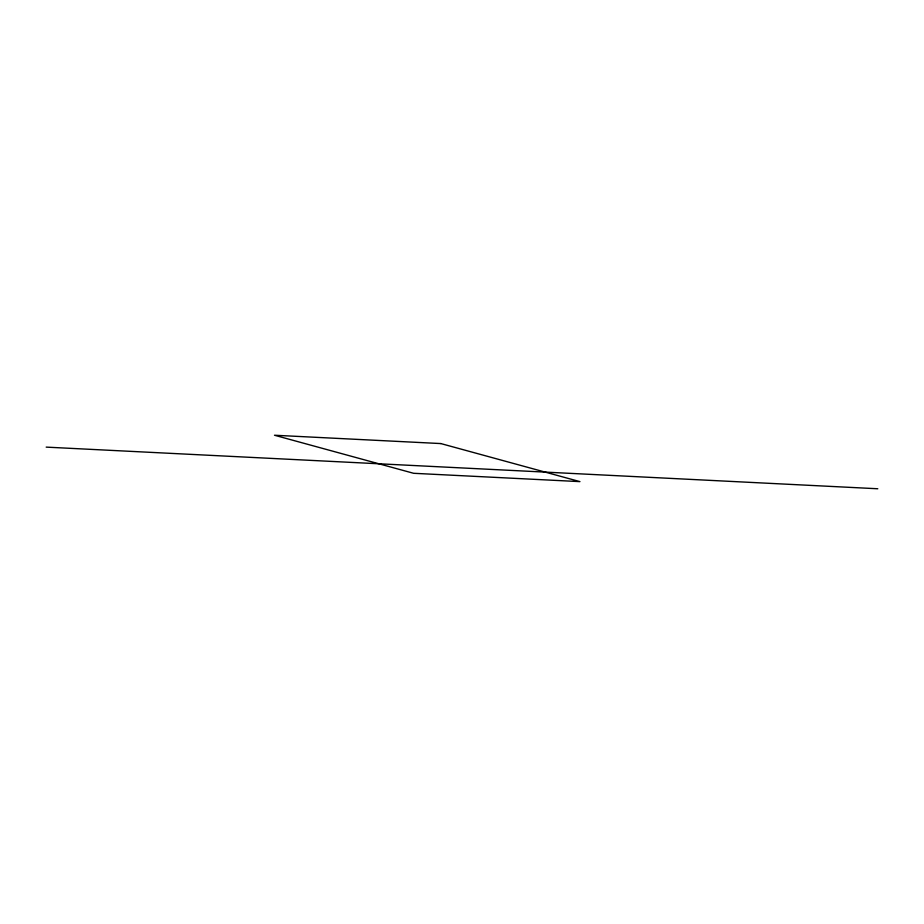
<?xml version="1.0" encoding="UTF-8"?>
<svg xmlns="http://www.w3.org/2000/svg" width="924" height="924" viewBox="0 0 924 924"><rect width="100%" height="100%" fill="white"/><g stroke="black" fill="none" stroke-linecap="round" stroke-linejoin="round"><path stroke-width="1.39" d="M46.2 447.124L877.8 488.761M440.806 443.566L274.486 435.239L413.629 473.296L579.949 481.623L440.806 443.566"/></g></svg>
